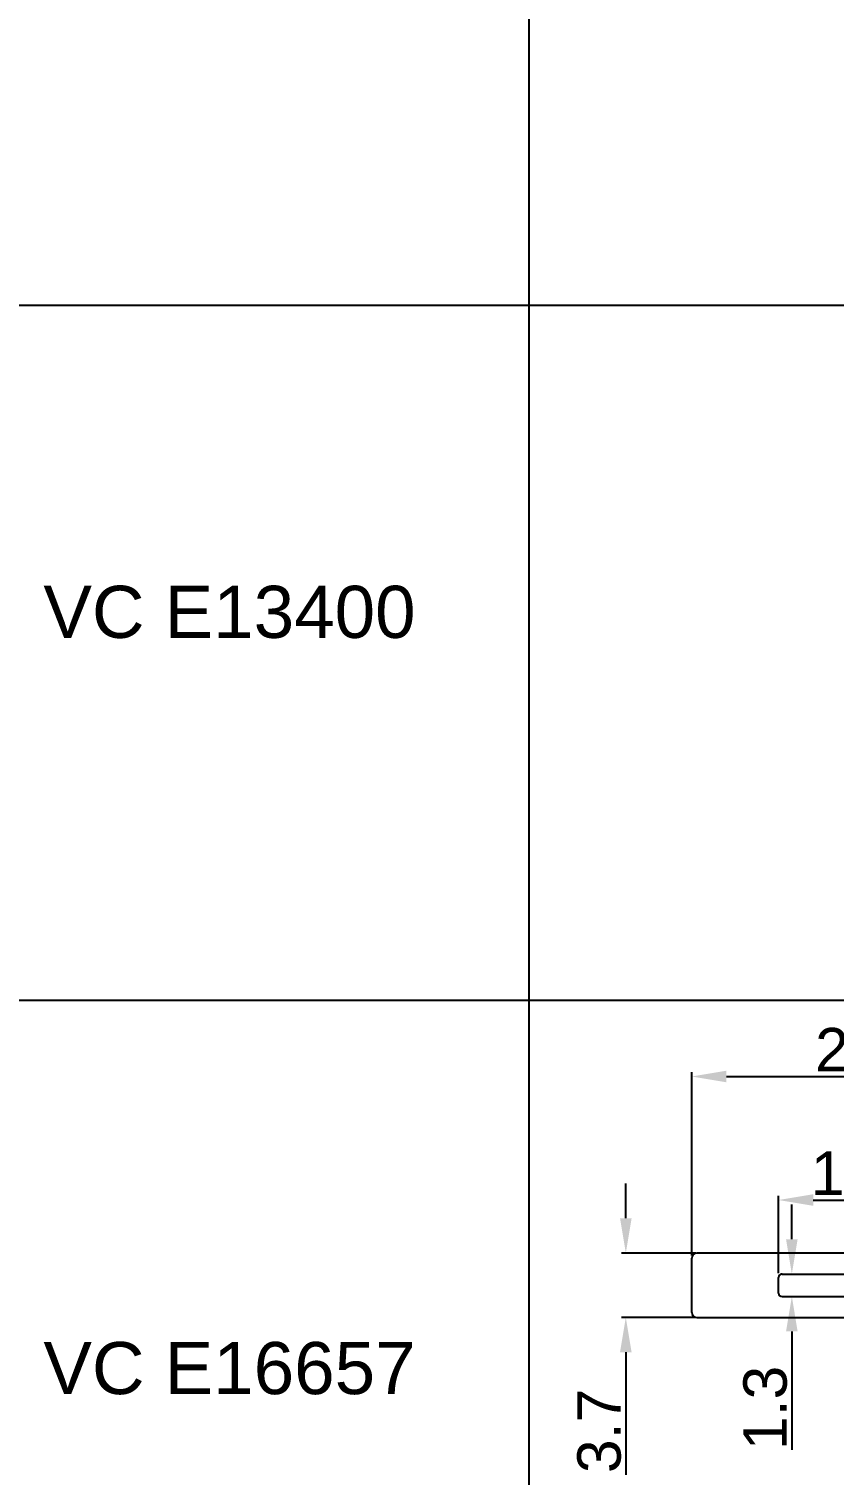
# Model space of a CAD drawing. Header units: millimetres. Extents: x 7018 to 13530, y 4187 to 5692.
# Drawn here: x 9406.7 to 9453, y 5013 to 5096.2 of the extents above; entities that cross this region are included whole.
import ezdxf

# ---------------------------------------------------------------- set-up
doc = ezdxf.new("R2010")
doc.units = ezdxf.units.MM
doc.layers.add('Dimension', color=3, linetype='Continuous')
doc.styles.get("Standard").update_dxf_attribs({"font": 'arial.ttf'})
doc.dimstyles.new('Standard$0', dxfattribs={"dimtxt": 2.3, "dimasz": 2, "dimexe": 1, "dimexo": 1, "dimgap": 1, "dimtad": 1, "dimdec": 1, "dimzin": 0, "dimdsep": 46, "dimtxsty": 'Standard', "dimcen": 0, "dimclrd": 4, "dimclre": 4, "dimclrt": 4, "dimadec": 1, "dimazin": 0, "dimtfac": 1, "dimtdec": 1, "dimtofl": 0, "dimtmove": 0, "dimatfit": 0, "dimfxl": 1, "dimtfillclr": 256, "dimtolj": 1, "dimtzin": 0, "dimlwd": -1, "dimlwe": -1, "dimarcsym": 1})

# ---------------------------------------------------------------- blocks, each defined once
blk = doc.blocks.new('*D2021')
at = {"layer": 'Defpoints', "color": 0, "transparency": 16777216}
for p in [(9445.341, 5025.779), (9441.052, 5022.065), (9445.341, 5022.065)]:
    blk.add_point(p, dxfattribs=at)
at = {"layer": 'Dimension', "color": 3, "transparency": 16777216}
for p, q in [((9441.052, 5027.779), (9441.052, 5029.779)), ((9445.091, 5025.779), (9440.802, 5025.779)), ((9445.091, 5022.065), (9440.802, 5022.065)), ((9441.052, 5020.065), (9441.052, 5013.015))]:
    blk.add_line(p, q, dxfattribs=at)
for points in [[(9440.719, 5027.779), (9441.386, 5027.779), (9441.052, 5025.779)], [(9440.719, 5020.065), (9441.386, 5020.065), (9441.052, 5022.065)]]:
    blk.add_solid(points, dxfattribs=at)
at = {"layer": 'Dimension', "transparency": 16777216, "insert": (9439.525, 5015.54), "char_height": 2.5, "attachment_point": 5, "rotation": 90}
blk.add_mtext('\\A1;3.7', dxfattribs=at)
blk = doc.blocks.new('*D3013')
at = {"layer": 'Defpoints', "color": 0, "transparency": 16777216}
for p in [(9465.849, 5035.941), (9444.849, 5025.379), (9465.849, 5025.049)]:
    blk.add_point(p, dxfattribs=at)
at = {"layer": 'Dimension', "color": 3, "transparency": 16777216}
for p, q in [((9444.849, 5025.629), (9444.849, 5036.191)), ((9446.849, 5035.941), (9463.849, 5035.941)), ((9465.849, 5025.299), (9465.849, 5036.191))]:
    blk.add_line(p, q, dxfattribs=at)
for points in [[(9446.849, 5036.275), (9446.849, 5035.608), (9444.849, 5035.941)], [(9463.849, 5036.275), (9463.849, 5035.608), (9465.849, 5035.941)]]:
    blk.add_solid(points, dxfattribs=at)
at = {"layer": 'Dimension', "transparency": 16777216, "insert": (9455.349, 5037.468), "char_height": 2.5, "attachment_point": 5}
blk.add_mtext('\\A1;21.0', dxfattribs=at)
blk = doc.blocks.new('*D3004')
at = {"layer": 'Defpoints', "color": 0, "transparency": 16777216}
for p in [(9450.049, 5024.572), (9450.049, 5023.272), (9450.613, 5023.272)]:
    blk.add_point(p, dxfattribs=at)
at = {"layer": 'Dimension', "color": 3, "transparency": 16777216}
for p, q in [((9450.613, 5026.572), (9450.613, 5028.572)), ((9450.299, 5024.572), (9450.863, 5024.572)), ((9450.299, 5023.272), (9450.863, 5023.272)), ((9450.613, 5021.272), (9450.613, 5014.456))]:
    blk.add_line(p, q, dxfattribs=at)
for points in [[(9450.28, 5026.572), (9450.946, 5026.572), (9450.613, 5024.572)], [(9450.28, 5021.272), (9450.946, 5021.272), (9450.613, 5023.272)]]:
    blk.add_solid(points, dxfattribs=at)
at = {"layer": 'Dimension', "transparency": 16777216, "insert": (9449.086, 5016.864), "char_height": 2.5, "attachment_point": 5, "rotation": 90}
blk.add_mtext('\\A1;1.3', dxfattribs=at)
blk = doc.blocks.new('*D3005')
at = {"layer": 'Defpoints', "color": 0, "transparency": 16777216}
for p in [(9460.349, 5028.831), (9449.849, 5024.372), (9460.349, 5024.372)]:
    blk.add_point(p, dxfattribs=at)
at = {"layer": 'Dimension', "color": 3, "transparency": 16777216}
for p, q in [((9449.849, 5024.622), (9449.849, 5029.081)), ((9451.849, 5028.831), (9458.349, 5028.831)), ((9460.349, 5024.622), (9460.349, 5029.081))]:
    blk.add_line(p, q, dxfattribs=at)
for points in [[(9451.849, 5029.165), (9451.849, 5028.498), (9449.849, 5028.831)], [(9458.349, 5029.165), (9458.349, 5028.498), (9460.349, 5028.831)]]:
    blk.add_solid(points, dxfattribs=at)
at = {"layer": 'Dimension', "transparency": 16777216, "insert": (9455.099, 5030.358), "char_height": 2.5, "attachment_point": 5}
blk.add_mtext('\\A1;10.5', dxfattribs=at)

msp = doc.modelspace()

# ---------------------------------------------------------------- linework, layer by layer
for p, q in [((9435.47, 5242.873), (9435.47, 4986.912)), ((9387.287, 5080.333), (9783.725, 5080.333)), ((9387.287, 5040.334), (9783.725, 5040.334)), ((9444.849, 5022.365), (9444.849, 5025.479)), ((9444.849, 5022.365), (9444.849, 5025.479)), ((9465.549, 5025.779), (9445.149, 5025.779)), ((9449.849, 5023.472), (9449.849, 5024.372)), ((9445.149, 5022.065), (9465.549, 5022.065))]:
    msp.add_line(p, q)
at = {"ltscale": 1000}
for p, q in [((9450.049, 5024.572), (9460.149, 5024.572)), ((9450.049, 5023.272), (9460.149, 5023.272))]:
    msp.add_line(p, q, dxfattribs=at)
for centre, radius, start, end in [((9445.149, 5025.479), 0.3, 90, 180), ((9445.149, 5025.479), 0.3, 90, 180), ((9450.049, 5023.472), 0.2, 180, 270), ((9445.149, 5022.365), 0.3, 180, 270), ((9445.149, 5022.365), 0.3, 180, 270)]:
    msp.add_arc(centre, radius, start, end)
msp.add_arc((9450.049, 5024.372), 0.2, 90, 180, dxfattribs=at)

# ---------------------------------------------------------------- texts
at = {"char_height": 2.9997, "width": 34.34827, "attachment_point": 5}
for s, insert in [('VC E13400', (9418.231, 5062.666)), ('VC E16657', (9418.231, 5019.137))]:
    msp.add_mtext(s, dxfattribs=dict(at, insert=insert))

# ---------------------------------------------------------------- dimensions: what is measured, and where the dimension line sits
at = {"layer": 'Dimension'}
for base, p1, p2, picture, middle in [((9465.849, 5035.941), (9444.849, 5025.379), (9465.849, 5025.049), '*D3013', (9455.349, 5037.468)), ((9460.349, 5028.831), (9449.849, 5024.372), (9460.349, 5024.372), '*D3005', (9455.099, 5030.358))]:
    dim = msp.add_linear_dim(base=base, p1=p1, p2=p2, dimstyle='Standard$0', override={"dimtxt": 2.5, "dimexe": 0.25, "dimexo": 0.25, "dimgap": 0.25, "dimtad": 1, "dimtih": 0, "dimtoh": 0, "dimclrd": 3, "dimclre": 3, "dimclrt": 256, "dimadec": 2, "dimtp": 1, "dimtm": 1, "dimtdec": 0, "dimatfit": 3}, dxfattribs=at)
    dim.commit()
    dim.dimension.update_dxf_attribs({"geometry": picture, "text_midpoint": middle})
for base, p1, p2, picture, middle in [((9441.052, 5022.065), (9445.341, 5025.779), (9445.341, 5022.065), '*D2021', (9439.525, 5015.54)), ((9450.613, 5023.272), (9450.049, 5024.572), (9450.049, 5023.272), '*D3004', (9449.086, 5016.864))]:
    dim = msp.add_linear_dim(base=base, p1=p1, p2=p2, angle=90, dimstyle='Standard$0', override={"dimtxt": 2.5, "dimexe": 0.25, "dimexo": 0.25, "dimgap": 0.25, "dimtad": 1, "dimtih": 0, "dimtoh": 0, "dimclrd": 3, "dimclre": 3, "dimclrt": 256, "dimadec": 2, "dimtp": 1, "dimtm": 1, "dimtdec": 0, "dimatfit": 3}, dxfattribs=at)
    dim.commit()
    dim.dimension.update_dxf_attribs({"geometry": picture, "text_midpoint": middle})

doc.saveas('drawing.dxf')
